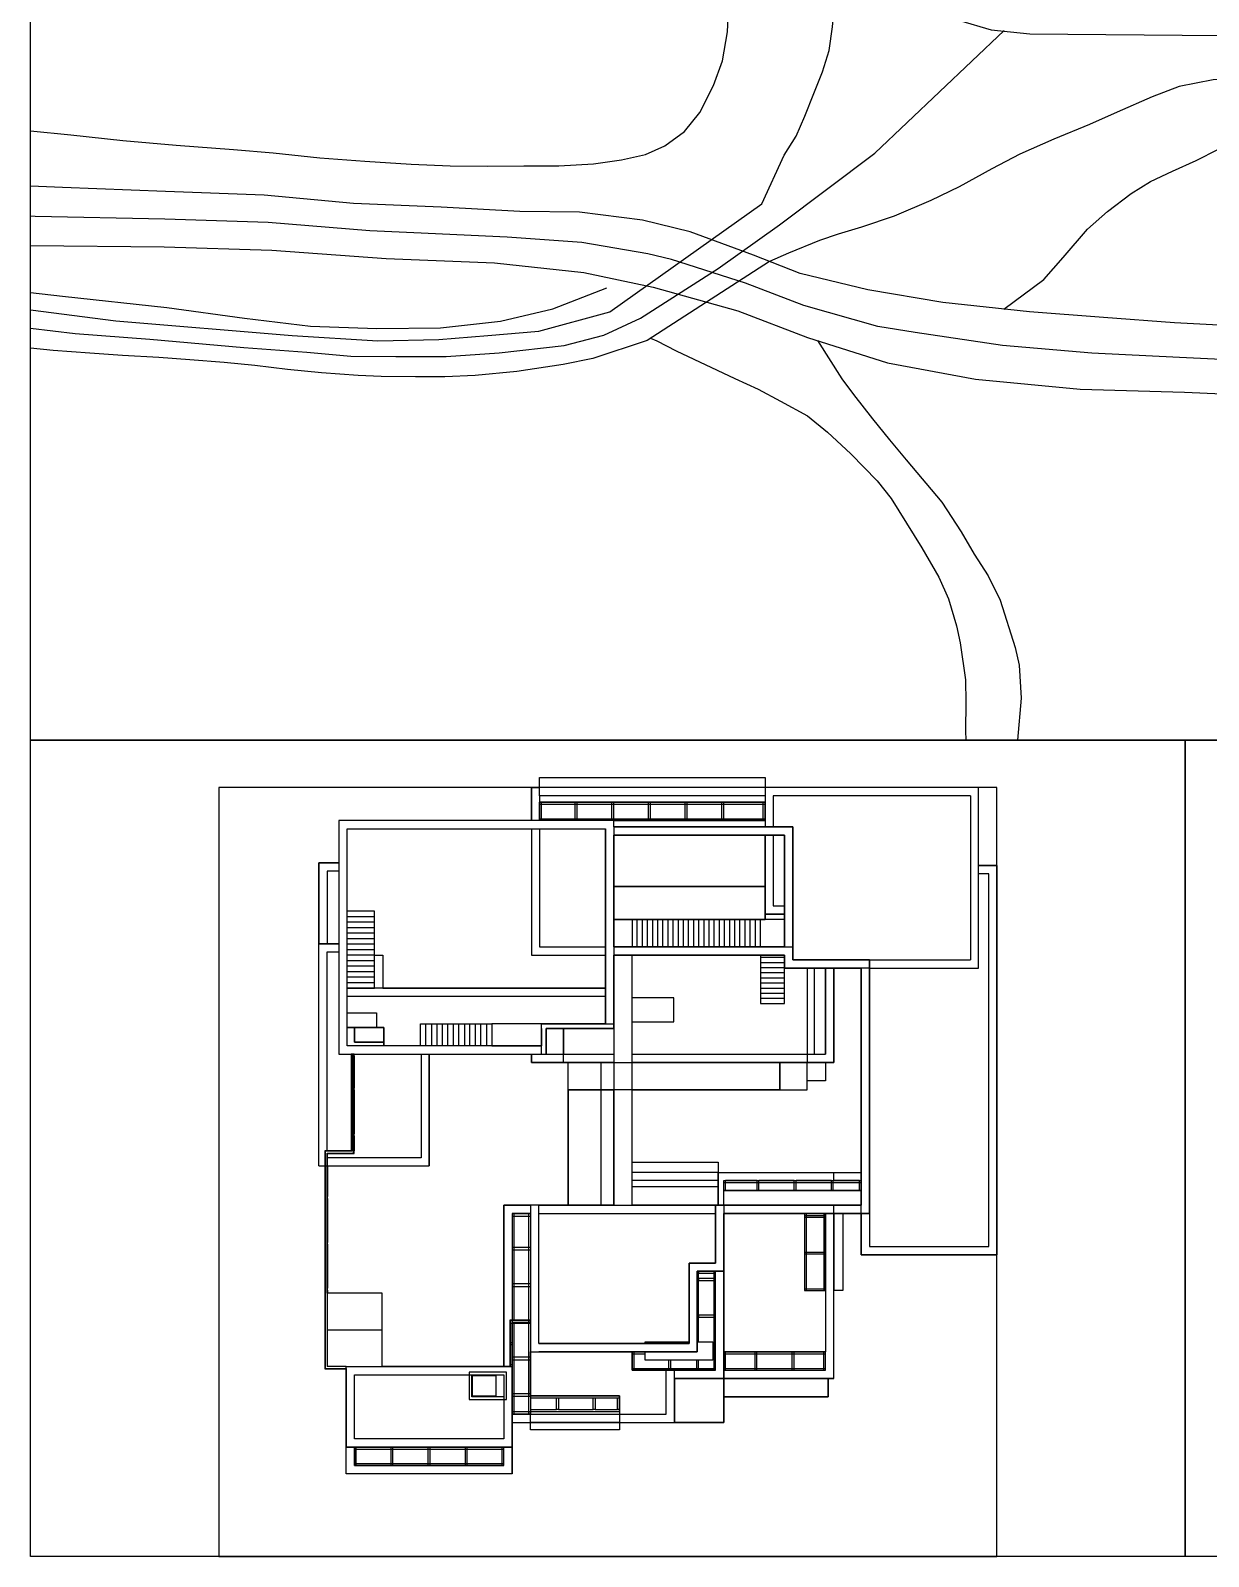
# Model space of a CAD drawing. Header units: millimetres. Extents: x 0 to 336000, y 0 to 193050.
# Drawn here: x 126000 to 190266, y 0 to 83286 of the extents above; entities that cross this region are included whole.
import ezdxf

# ---------------------------------------------------------------- set-up
doc = ezdxf.new("R2010")
doc.units = ezdxf.units.MM
doc.header["$LTSCALE"] = 20
for name, color, linetype in [('단면', 2, 'Continuous'), ('스케치업 베이스', 7, 'Continuous'), ('입면', 7, 'Continuous')]:
    doc.layers.add(name, color=color, linetype=linetype)

msp = doc.modelspace()

# ---------------------------------------------------------------- linework, layer by layer
for points in [[(126000, 44550), (126000, 193050), (336000, 193050), (336000, 44550), (126000, 44550)], [(126000, 0), (126000, 44550), (189000, 44550), (189000, 0), (126000, 0)], [(189000, 0), (189000, 44550), (252000, 44550), (252000, 0), (189000, 0)]]:
    msp.add_lwpolyline(points, close=True)
at = {"extrusion": (0.000761888, -0.001614, 0.999998), "elevation": -144517}
for points in [[(126110, 77573), (128306, 77351), (131152, 77049), (134049, 76789), (137185, 76565), (139349, 76382), (141889, 76112), (144343, 75919), (146882, 75766), (148996, 75671), (151040, 75647), (153017, 75661), (154925, 75675), (156833, 75783), (158349, 75990), (159655, 76277), (160711, 76754), (161788, 77539), (162632, 78575), (163379, 80054), (163871, 81407), (164142, 82981), (164235, 84991), (164270, 87258), (164230, 90018), (164084, 92267), (163908, 94465), (163741, 96424), (163498, 98792), (163228, 101074), (162973, 103272), (162930, 105044), (162917, 106680), (162854, 108878), (162618, 110717), (162312, 112216), (161761, 114038), (161108, 115655), (160269, 117408), (159065, 119723), (158292, 121050), (157415, 122491), (156429, 123965), (155132, 125519), (153969, 126777), (152444, 128264), (151351, 129150), (150168, 129900), (148849, 130601), (148030, 130989), (146609, 131410), (145188, 131737), (142972, 132063), (139120, 132493), (132729, 133079), (126110, 133989)], [(126110, 67802), (130767, 67207), (140390, 66415), (145060, 66115), (148388, 66191), (151063, 66410), (153839, 66647), (157709, 67699), (166010, 73586), (167236, 76247), (167873, 77282), (168361, 78374), (168837, 79613), (169315, 80796), (169690, 81967), (169861, 83245), (169989, 84722), (170026, 86142), (169972, 87653), (169816, 88925), (169533, 89958), (169101, 91115), (168570, 92352), (168051, 93544), (167616, 94827), (167377, 96581), (167217, 98143), (167129, 99500), (167055, 101306), (166955, 102754), (166784, 104781), (166619, 106292), (166409, 107643), (166118, 108858), (165772, 110198), (165375, 111401), (165013, 112769), (164542, 114176), (164035, 115641), (163605, 116900), (163119, 118115), (162580, 119318), (162002, 120475), (161314, 121939), (160721, 122948), (159826, 124344), (159038, 125523), (158120, 126793), (156555, 128755), (155577, 130025), (154515, 131082), (153720, 131966), (153375, 132425), (153317, 132851), (153416, 133110), (153681, 133264), (154516, 133282), (156188, 132408), (157258, 131524), (158477, 130050), (159357, 128928), (160596, 127028), (161660, 125156), (162357, 123607), (163357, 121394), (164297, 119369), (165258, 117224), (166050, 115624), (166791, 113683), (167476, 111572), (168237, 109188), (168657, 107809), (169091, 105890), (169364, 104352), (169583, 103091), (170054, 101031), (170710, 98613), (171212, 96825), (171729, 95253), (172232, 93709), (173044, 91967), (173786, 90799), (174919, 89381), (175955, 88570), (177388, 87921), (180428, 87099), (181860, 86740), (183957, 86250), (185594, 85929), (187248, 85588), (188782, 85250), (190492, 84985), (192333, 84928), (194309, 84999), (196166, 85088), (198092, 85158), (200307, 85142), (202317, 85146), (204839, 85101), (206850, 85035), (209321, 84848), (211435, 84626), (213650, 84430), (215968, 84149), (218951, 83809), (221099, 83440), (224167, 83067), (226826, 82782), (229450, 82519), (232416, 82201), (234785, 81938), (237478, 81651), (240307, 81315), (242984, 80926), (245455, 80585), (248779, 80165), (251790, 79884), (254869, 79672), (255118, 79646)], [(153416, 133110), (155440, 131634), (156320, 130856), (157333, 129712), (158757, 127806), (160475, 125144), (161855, 122709), (163853, 118491), (165015, 115887), (165646, 114024), (166688, 110724), (167434, 108127), (167863, 106196), (168177, 104049), (168856, 98882), (169236, 96504), (169633, 95184), (171285, 91001), (173111, 86943), (173940, 85678), (175040, 84663), (176802, 83606), (178529, 83081), (180624, 82874), (191016, 82789), (204017, 82636), (207789, 82431), (212217, 81939), (218449, 80914), (223738, 79685), (230471, 78619), (237359, 77799), (244247, 77102), (255121, 76487)], [(126110, 66800), (128542, 66520), (132620, 66201), (137753, 65751), (141187, 65496), (143588, 65283), (146043, 65269), (148782, 65255), (151677, 65468), (155218, 65853), (157389, 66434), (159380, 67357), (163626, 70055), (166967, 72444), (172177, 76355), (179230, 83047)], [(255125, 72348), (253140, 72493), (251061, 72539), (248062, 72722), (245812, 72812), (243427, 72941), (241279, 73086), (238740, 73346), (236302, 73612), (233950, 73884), (231377, 74166), (226673, 74681), (224542, 74904), (222752, 75164), (221014, 75522), (219223, 75905), (217484, 76426), (214431, 77665), (213101, 78214), (211191, 78797), (209333, 79304), (207696, 79616), (205804, 79818), (204134, 79935), (199806, 80102), (197931, 80229), (196073, 80365), (194182, 80471), (190638, 80365), (188781, 80001), (187300, 79442), (185394, 78602), (183890, 77926), (181932, 77128), (180088, 76299), (178557, 75499), (176770, 74526), (175238, 73778), (173229, 72926), (171447, 72316), (170165, 71931), (169154, 71590), (167463, 70904), (166419, 70450), (159760, 66140), (156797, 65156), (155162, 64833), (152641, 64435), (150370, 64224), (148717, 64154), (147115, 64152), (145241, 64174), (143980, 64224), (141986, 64368), (140128, 64560), (138355, 64775), (136668, 64941), (134793, 65070), (133106, 65200), (131129, 65319), (129340, 65443), (127346, 65595), (126110, 65708)], [(246949, 44317), (243843, 47901), (238753, 53590), (235201, 57240), (231704, 59937), (230492, 60826), (227643, 62356), (224693, 63511), (221499, 64410), (218351, 64877), (215378, 65019), (212532, 65142), (208735, 65104), (205041, 64875), (198266, 64723), (194162, 64947), (188791, 65210), (184011, 65436), (179136, 65864), (174375, 66563), (172329, 66906), (168303, 68049), (165122, 69271), (161089, 70551), (159782, 70872), (156180, 71487), (152121, 71778), (147017, 72010), (144623, 72111), (139069, 72569), (133429, 72754), (126368, 72910), (126110, 72920)], [(159940, 66257), (160279, 66111), (161337, 65562), (164543, 64054), (165806, 63482), (167033, 62822), (168500, 62022), (169593, 61123), (170868, 59945), (172299, 58471), (173067, 57507), (174746, 54819), (175666, 53208), (176189, 52039), (176622, 50564), (176824, 49633), (177119, 47617), (177131, 46373), (177126, 44822), (177130, 44317)]]:
    msp.add_lwpolyline(points, dxfattribs=at)
at = {"extrusion": (0.000761888, -0.001614, 0.999998), "elevation": -144517, "flags": 128}
for points in [[(179218, 67850), (181389, 69463), (182456, 70660), (183784, 72208), (184872, 73182), (186165, 74161), (187209, 74803), (188423, 75367), (189705, 75955), (190919, 76570), (192537, 77201), (194036, 77337), (196302, 77285), (198398, 77202), (202830, 76405), (204825, 75768), (206872, 75023), (207912, 74565), (209521, 73841), (210659, 73291), (211876, 72677), (212899, 72162), (215003, 71019), (216367, 70674), (217594, 70611), (219179, 70701), (220763, 70887), (222262, 71086), (224187, 71190), (225687, 71095), (227733, 70765), (229454, 70417), (231671, 69897), (233870, 69576), (236034, 69276), (237909, 69024), (241914, 68883), (244231, 68907), (245373, 68937), (247656, 69046), (249564, 69069), (251422, 69063), (253347, 69012), (254915, 68956), (255128, 68948)], [(250095, 44317), (244950, 50590), (239882, 55865), (236060, 59265), (233272, 61552), (230849, 63329), (228370, 64606), (225238, 65813), (222220, 66521), (219004, 66852), (215733, 66947), (212734, 66920), (208815, 66844), (204550, 66721), (200818, 66644), (197024, 66632), (193036, 66854), (188520, 67103), (184646, 67396), (180612, 67699), (175885, 68213), (171794, 68899), (168100, 69794), (165548, 70797), (162103, 72056), (159489, 72697), (156063, 73132), (152814, 73174), (148519, 73407), (143731, 73609), (138862, 74069), (133466, 74271), (127853, 74485), (126110, 74550)], [(126110, 71322), (133393, 71238), (139277, 71069), (145515, 70613), (151428, 70382), (156297, 69842), (160076, 69046), (164697, 67745), (168506, 66303), (172865, 64912), (177661, 64030), (183376, 63476), (189062, 63317), (195287, 63041), (195861, 62951), (197279, 61210), (198689, 58381), (199316, 55383), (199485, 52209), (199269, 49516), (198978, 48106), (197851, 44634), (197666, 44317)], [(126110, 68757), (127849, 68549), (133553, 67927), (137792, 67345), (141377, 66912), (144995, 66785), (148477, 66824), (151747, 67198), (154614, 67854), (157545, 69003)], [(169050, 66129), (170366, 64042), (171007, 63192), (172038, 61854), (172976, 60708), (173879, 59621), (175822, 57318), (176890, 55697), (177589, 54471), (178349, 53292), (179016, 51965), (179825, 49376), (180045, 48422), (180159, 46605), (179965, 44317)]]:
    msp.add_lwpolyline(points, dxfattribs=at)
at = {"layer": '단면'}
for points in [[(143275, 40166), (142825, 40166), (142825, 27866)], [(157825, 39816), (157825, 40166), (143275, 40166)], [(143275, 27866), (143275, 39716)], [(143275, 39716), (157375, 39716)], [(157375, 29066), (157375, 39716)], [(157825, 39816), (167137, 39816)], [(157825, 39366), (157825, 33266)], [(167137, 39366), (157825, 39366)], [(167137, 39816), (167137, 39816), (167587, 39816), (167587, 33266)], [(167137, 33266), (167137, 39366)], [(157825, 33266), (167137, 33266)], [(167137, 32816), (157825, 32816)], [(157825, 32816), (157825, 29066)], [(167137, 32566), (167137, 32816)], [(171325, 32116), (167137, 32116), (167137, 32566)], [(167587, 33266), (167587, 32566)], [(167587, 32566), (171775, 32566), (171775, 32116)], [(171775, 32116), (171775, 18716), (171325, 18716)], [(171325, 19166), (171325, 32116)], [(153875, 28816), (153875, 29066), (157375, 29066)], [(153875, 27416), (154125, 27416), (154125, 28816)], [(153875, 28816), (153875, 27866)], [(157825, 29066), (157825, 29066), (157825, 28816), (154125, 28816)], [(142825, 27866), (142825, 27416), (153875, 27416)], [(153875, 27866), (143275, 27866)], [(153725, 11616), (153725, 19166), (153275, 19166), (153275, 11166), (153725, 11166)], [(163375, 18716), (163375, 19166), (171325, 19166)], [(163375, 16016), (163375, 18716)], [(163825, 18716), (163825, 15566), (163375, 15566)], [(171325, 18716), (163825, 18716)], [(161925, 15566), (161925, 16016), (163375, 16016)], [(162375, 15566), (162375, 11166), (161925, 11166)], [(161925, 11616), (161925, 15566)], [(163375, 15566), (162375, 15566)], [(153725, 11616), (161925, 11616)], [(161925, 11166), (161925, 11166), (153725, 11166)], [(151825, 8566), (151825, 6416), (143675, 6416), (143675, 9916), (149925, 9916)], [(149925, 9916), (149925, 9916), (149925, 8566), (150075, 8566)], [(150075, 8716), (150075, 9916)], [(150075, 9916), (151825, 9916), (151825, 8716)], [(151825, 8716), (150075, 8716)], [(150075, 8566), (150075, 8566), (151825, 8566)]]:
    msp.add_lwpolyline(points, dxfattribs=at)
msp.add_lwpolyline([(143225, 10366), (152275, 10366), (152275, 5966), (143225, 5966)], close=True, dxfattribs=at)
at = {"layer": '스케치업 베이스'}
for p, q in [((153775, 42516), (166075, 42516)), ((153775, 41966), (153775, 42516)), ((166075, 42516), (166075, 41966)), ((136275, 41966), (136275, 0)), ((153325, 41966), (136275, 41966)), ((153325, 41966), (153325, 40166)), ((153775, 41966), (153325, 41966)), ((166075, 41966), (153775, 41966)), ((153775, 41516), (153775, 41966)), ((166075, 41966), (166075, 41516)), ((177725, 41966), (166075, 41966)), ((177725, 37716), (177725, 41966)), ((178725, 41966), (177725, 41966)), ((178725, 37716), (178725, 41966)), ((166075, 41516), (153775, 41516)), ((153775, 41516), (153775, 41166)), ((153775, 41066), (153775, 41166)), ((153775, 41166), (153875, 41166)), ((153775, 41066), (153875, 41066)), ((153775, 40266), (153775, 41066)), ((153875, 41166), (155721, 41166)), ((153875, 41066), (153875, 41166)), ((153875, 41066), (155721, 41066)), ((153875, 40266), (153875, 41066)), ((155721, 41166), (155821, 41166)), ((155721, 41066), (155721, 41166)), ((155721, 40266), (155721, 41066)), ((155721, 41066), (155821, 41066)), ((155821, 41066), (155821, 41166)), ((155821, 41166), (157721, 41166)), ((155821, 40266), (155821, 41066)), ((155821, 41066), (157721, 41066)), ((157721, 41166), (157821, 41166)), ((157721, 41066), (157721, 41166)), ((157721, 40266), (157721, 41066)), ((157721, 41066), (157821, 41066)), ((157821, 41066), (157821, 41166)), ((157821, 41166), (159721, 41166)), ((157821, 40266), (157821, 41066)), ((157821, 41066), (159721, 41066)), ((159721, 41166), (159821, 41166)), ((159721, 41066), (159721, 41166)), ((159721, 40266), (159721, 41066)), ((159721, 41066), (159821, 41066)), ((159821, 41066), (159821, 41166)), ((159821, 41166), (161721, 41166)), ((159821, 40266), (159821, 41066)), ((159821, 41066), (161721, 41066)), ((161721, 41166), (161821, 41166)), ((161721, 41066), (161721, 41166)), ((161721, 40266), (161721, 41066)), ((161721, 41066), (161821, 41066)), ((161821, 41066), (161821, 41166)), ((161821, 41166), (163721, 41166)), ((161821, 40266), (161821, 41066)), ((161821, 41066), (163721, 41066)), ((163721, 41166), (163821, 41166)), ((163721, 41066), (163721, 41166)), ((163721, 40266), (163721, 41066)), ((163721, 41066), (163821, 41066)), ((163821, 41066), (163821, 41166)), ((163821, 41166), (165975, 41166)), ((163821, 40266), (163821, 41066)), ((163821, 41066), (165975, 41066)), ((165975, 41166), (166075, 41166)), ((165975, 41066), (165975, 41166)), ((165975, 40266), (165975, 41066)), ((165975, 41066), (166075, 41066)), ((166075, 41516), (166075, 41166)), ((166075, 41066), (166075, 41166)), ((166075, 40266), (166075, 41066)), ((166525, 41516), (166525, 39816)), ((177275, 41516), (166525, 41516)), ((177275, 41516), (177275, 32566)), ((153325, 40166), (142825, 40166)), ((142825, 40166), (142825, 37862)), ((153775, 40166), (153325, 40166)), ((153775, 40166), (153775, 40266)), ((153775, 40266), (153875, 40266)), ((153875, 40166), (153775, 40166)), ((153875, 40166), (153875, 40266)), ((153875, 40266), (155721, 40266)), ((155721, 40166), (153875, 40166)), ((155721, 40166), (155721, 40266)), ((155721, 40266), (155821, 40266)), ((155821, 40166), (155721, 40166)), ((155821, 40166), (155821, 40266)), ((155821, 40266), (157721, 40266)), ((157721, 40166), (155821, 40166)), ((157721, 40166), (157721, 40266)), ((157721, 40266), (157821, 40266)), ((157821, 40166), (157721, 40166)), ((157821, 40166), (157821, 40266)), ((157821, 40266), (159721, 40266)), ((157825, 40166), (157821, 40166)), ((157825, 39816), (157825, 40166)), ((157825, 40166), (159721, 40166)), ((159721, 40166), (159721, 40266)), ((159721, 40266), (159821, 40266)), ((159721, 40166), (159821, 40166)), ((159821, 40166), (159821, 40266)), ((159821, 40266), (161721, 40266)), ((159821, 40166), (161721, 40166)), ((161721, 40166), (161721, 40266)), ((161721, 40266), (161821, 40266)), ((161721, 40166), (161821, 40166)), ((161821, 40166), (161821, 40266)), ((161821, 40266), (163721, 40266)), ((161821, 40166), (163721, 40166)), ((163721, 40166), (163721, 40266)), ((163721, 40266), (163821, 40266)), ((163721, 40166), (163821, 40166)), ((163821, 40166), (163821, 40266)), ((163821, 40266), (165975, 40266)), ((163821, 40166), (165975, 40166)), ((165975, 40166), (165975, 40266)), ((165975, 40266), (166075, 40266)), ((165975, 40166), (166075, 40166)), ((166075, 40166), (166075, 40266)), ((166075, 40166), (166075, 39816)), ((143275, 39716), (153325, 39716)), ((143275, 35216), (143275, 39716)), ((153325, 39716), (153325, 32816)), ((153325, 39716), (153775, 39716)), ((153775, 39716), (153775, 33266)), ((153775, 39716), (157375, 39716)), ((157375, 39716), (157375, 38566)), ((166075, 39816), (157825, 39816)), ((157825, 39816), (157825, 39366)), ((157825, 39366), (166075, 39366)), ((157825, 38566), (157825, 39366)), ((166525, 39816), (166075, 39816)), ((166075, 36566), (166075, 39366)), ((166075, 39366), (166525, 39366)), ((167587, 39816), (166525, 39816)), ((166525, 39366), (166525, 35516)), ((166525, 39366), (167137, 39366)), ((167137, 39366), (167137, 35516)), ((167587, 33266), (167587, 39816)), ((157375, 38566), (157375, 36566)), ((157825, 36566), (157825, 38566)), ((141725, 37862), (141725, 33445)), ((142825, 37862), (141725, 37862)), ((142825, 37862), (142825, 37412)), ((177725, 37716), (178725, 37716)), ((177725, 37266), (177725, 37716)), ((178725, 37716), (178725, 16466)), ((142825, 37412), (142175, 37412)), ((142175, 37412), (142175, 33445)), ((142825, 37412), (142825, 33445)), ((178275, 37266), (177725, 37266)), ((177725, 32116), (177725, 37266)), ((178275, 16916), (178275, 37266)), ((157375, 36566), (157375, 33266)), ((166075, 36566), (157825, 36566)), ((157825, 34766), (157825, 36566)), ((166075, 35066), (166075, 36566)), ((144775, 35216), (143275, 35216)), ((143275, 34916), (143275, 35216)), ((144775, 34916), (144775, 35216)), ((166075, 34766), (166075, 35066)), ((167137, 35066), (166075, 35066)), ((166525, 35516), (167137, 35516)), ((167137, 35516), (167137, 35066)), ((167137, 35066), (167137, 34766)), ((144775, 34916), (143275, 34916)), ((143275, 34616), (143275, 34916)), ((144775, 34616), (143275, 34616)), ((143275, 34316), (143275, 34616)), ((144775, 34316), (143275, 34316)), ((143275, 34016), (143275, 34316)), ((144775, 34616), (144775, 34916)), ((144775, 34316), (144775, 34616)), ((144775, 34016), (144775, 34316)), ((157825, 33266), (157825, 34766)), ((157825, 34766), (158825, 34766)), ((158825, 34766), (158825, 33266)), ((158825, 34766), (159105, 34766)), ((159105, 33266), (159105, 34766)), ((159105, 34766), (159385, 34766)), ((159385, 33266), (159385, 34766)), ((159385, 34766), (159665, 34766)), ((159665, 33266), (159665, 34766)), ((159665, 34766), (159945, 34766)), ((159945, 33266), (159945, 34766)), ((159945, 34766), (160225, 34766)), ((160225, 33266), (160225, 34766)), ((160225, 34766), (160505, 34766)), ((160505, 33266), (160505, 34766)), ((160505, 34766), (160785, 34766)), ((160785, 33266), (160785, 34766)), ((160785, 34766), (161065, 34766)), ((161065, 33266), (161065, 34766)), ((161065, 34766), (161345, 34766)), ((161345, 33266), (161345, 34766)), ((161345, 34766), (161625, 34766)), ((161625, 33266), (161625, 34766)), ((161625, 34766), (161905, 34766)), ((161905, 33266), (161905, 34766)), ((161905, 34766), (162185, 34766)), ((162185, 33266), (162185, 34766)), ((162185, 34766), (162465, 34766)), ((162465, 33266), (162465, 34766)), ((162465, 34766), (162745, 34766)), ((162745, 33266), (162745, 34766)), ((162745, 34766), (163025, 34766)), ((163025, 33266), (163025, 34766)), ((163025, 34766), (163305, 34766)), ((163305, 33266), (163305, 34766)), ((163305, 34766), (163585, 34766)), ((163585, 33266), (163585, 34766)), ((163585, 34766), (163865, 34766)), ((163865, 33266), (163865, 34766)), ((163865, 34766), (164145, 34766)), ((164145, 33266), (164145, 34766)), ((164145, 34766), (164425, 34766)), ((164425, 33266), (164425, 34766)), ((164425, 34766), (164705, 34766)), ((164705, 33266), (164705, 34766)), ((164705, 34766), (164985, 34766)), ((164985, 33266), (164985, 34766)), ((164985, 34766), (165265, 34766)), ((165265, 33266), (165265, 34766)), ((165265, 34766), (165545, 34766)), ((165545, 33266), (165545, 34766)), ((165545, 34766), (165825, 34766)), ((165825, 33266), (165825, 34766)), ((165825, 34766), (166075, 34766)), ((167137, 34766), (166075, 34766)), ((167137, 34766), (167137, 33266)), ((142175, 33445), (141725, 33445)), ((141725, 21313), (141725, 33445)), ((142825, 33445), (142175, 33445)), ((142825, 33445), (142825, 32995)), ((144775, 34016), (143275, 34016)), ((143275, 33716), (143275, 34016)), ((144775, 33716), (143275, 33716)), ((143275, 33416), (143275, 33716)), ((144775, 33416), (143275, 33416)), ((143275, 33116), (143275, 33416)), ((144775, 33716), (144775, 34016)), ((144775, 33416), (144775, 33716)), ((144775, 33116), (144775, 33416)), ((142175, 22141), (142175, 32995)), ((142175, 32995), (142825, 32995)), ((142825, 32995), (142825, 27416)), ((144775, 33116), (143275, 33116)), ((143275, 32816), (143275, 33116)), ((144775, 32816), (143275, 32816)), ((143275, 32516), (143275, 32816)), ((144775, 32516), (143275, 32516)), ((143275, 32216), (143275, 32516)), ((144775, 32816), (144775, 33116)), ((144775, 32816), (145225, 32816)), ((144775, 32516), (144775, 32816)), ((144775, 32216), (144775, 32516)), ((145225, 32816), (145225, 31016)), ((153325, 32816), (157375, 32816)), ((153775, 33266), (157375, 33266)), ((157375, 33266), (157375, 32816)), ((157375, 32816), (157375, 31016)), ((158825, 33266), (157825, 33266)), ((157825, 33266), (157825, 32816)), ((157825, 32816), (158825, 32816)), ((157825, 29066), (157825, 32816)), ((159105, 33266), (158825, 33266)), ((158825, 32816), (165825, 32816)), ((158825, 30498), (158825, 32816)), ((159385, 33266), (159105, 33266)), ((159665, 33266), (159385, 33266)), ((159945, 33266), (159665, 33266)), ((160225, 33266), (159945, 33266)), ((160505, 33266), (160225, 33266)), ((160785, 33266), (160505, 33266)), ((161065, 33266), (160785, 33266)), ((161345, 33266), (161065, 33266)), ((161625, 33266), (161345, 33266)), ((161905, 33266), (161625, 33266)), ((162185, 33266), (161905, 33266)), ((162465, 33266), (162185, 33266)), ((162745, 33266), (162465, 33266)), ((163025, 33266), (162745, 33266)), ((163305, 33266), (163025, 33266)), ((163585, 33266), (163305, 33266)), ((163865, 33266), (163585, 33266)), ((164145, 33266), (163865, 33266)), ((164425, 33266), (164145, 33266)), ((164705, 33266), (164425, 33266)), ((164985, 33266), (164705, 33266)), ((165265, 33266), (164985, 33266)), ((165545, 33266), (165265, 33266)), ((165825, 33266), (165545, 33266)), ((167137, 33266), (165825, 33266)), ((165825, 32816), (165825, 32706)), ((165825, 32816), (167137, 32816)), ((165825, 32706), (165825, 32426)), ((165825, 32706), (167137, 32706)), ((167137, 33266), (167587, 33266)), ((167137, 32816), (167137, 32706)), ((167137, 32706), (167137, 32426)), ((167587, 32566), (167587, 33266)), ((171775, 32566), (167587, 32566)), ((171775, 32566), (177275, 32566)), ((171775, 32116), (171775, 32566)), ((144775, 32216), (143275, 32216)), ((143275, 31916), (143275, 32216)), ((144775, 31916), (143275, 31916)), ((143275, 31616), (143275, 31916)), ((144775, 31916), (144775, 32216)), ((144775, 31616), (144775, 31916)), ((165825, 32426), (167137, 32426)), ((165825, 32426), (165825, 32146)), ((165825, 32146), (165825, 31866)), ((165825, 32146), (167137, 32146)), ((165825, 31866), (167137, 31866)), ((165825, 31866), (165825, 31586)), ((167137, 32426), (167137, 32146)), ((167137, 32146), (167137, 32116)), ((167137, 31866), (167137, 32116)), ((167137, 32116), (168375, 32116)), ((167137, 31586), (167137, 31866)), ((168375, 32116), (168375, 27416)), ((168375, 32116), (168775, 32116)), ((168775, 27416), (168775, 32116)), ((168775, 32116), (169375, 32116)), ((169375, 32116), (169375, 27416)), ((169375, 32116), (169825, 32116)), ((169825, 26966), (169825, 32116)), ((169825, 32116), (171325, 32116)), ((171775, 32116), (171325, 32116)), ((171325, 32116), (171325, 20966)), ((171775, 32116), (177725, 32116)), ((171775, 18716), (171775, 32116)), ((144775, 31616), (143275, 31616)), ((143275, 31316), (143275, 31616)), ((144775, 31316), (143275, 31316)), ((143275, 31016), (143275, 31316)), ((144775, 31016), (143275, 31016)), ((143275, 30566), (143275, 31016)), ((144775, 31316), (144775, 31616)), ((144775, 31016), (144775, 31316)), ((145225, 31016), (144775, 31016)), ((157375, 31016), (145225, 31016)), ((157375, 31016), (157375, 30566)), ((165825, 31586), (167137, 31586)), ((165825, 31586), (165825, 31306)), ((165825, 31306), (165825, 31026)), ((165825, 31306), (167137, 31306)), ((165825, 31026), (165825, 30746)), ((165825, 31026), (167137, 31026)), ((167137, 31306), (167137, 31586)), ((167137, 31026), (167137, 31306)), ((167137, 30746), (167137, 31026)), ((157375, 30566), (143275, 30566)), ((143275, 29666), (143275, 30566)), ((157375, 30566), (157375, 29066)), ((161105, 30498), (158825, 30498)), ((158825, 29186), (158825, 30498)), ((161105, 29186), (161105, 30498)), ((165825, 30746), (165825, 30466)), ((165825, 30746), (167137, 30746)), ((165825, 30466), (165825, 30186)), ((165825, 30466), (167137, 30466)), ((165825, 30186), (167137, 30186)), ((167137, 30466), (167137, 30746)), ((167137, 30186), (167137, 30466)), ((143275, 29666), (144875, 29666)), ((143275, 28866), (143275, 29666)), ((144875, 29666), (144875, 28866)), ((158825, 29186), (161105, 29186)), ((158825, 27416), (158825, 29186)), ((143675, 28866), (143275, 28866)), ((143275, 27866), (143275, 28866)), ((143675, 28866), (143675, 28066)), ((144875, 28866), (143675, 28866)), ((145275, 28866), (144875, 28866)), ((145275, 28066), (145275, 28866)), ((147275, 27866), (147275, 29066)), ((147275, 29066), (147575, 29066)), ((147575, 29066), (147875, 29066)), ((147575, 27866), (147575, 29066)), ((147875, 29066), (148175, 29066)), ((147875, 29066), (147875, 27866)), ((148175, 29066), (148475, 29066)), ((148175, 29066), (148175, 27866)), ((148475, 29066), (148775, 29066)), ((148475, 27866), (148475, 29066)), ((148775, 29066), (149075, 29066)), ((148775, 27866), (148775, 29066)), ((149075, 29066), (149375, 29066)), ((149075, 27866), (149075, 29066)), ((149375, 29066), (149675, 29066)), ((149375, 27866), (149375, 29066)), ((149675, 29066), (149975, 29066)), ((149675, 29066), (149675, 27866)), ((149975, 29066), (150275, 29066)), ((149975, 27866), (149975, 29066)), ((150275, 29066), (150575, 29066)), ((150275, 27866), (150275, 29066)), ((150575, 29066), (150875, 29066)), ((150575, 27866), (150575, 29066)), ((150875, 29066), (151175, 29066)), ((150875, 29066), (150875, 27866)), ((153875, 29066), (151175, 29066)), ((151175, 29066), (151175, 27866)), ((153875, 27866), (153875, 29066)), ((157375, 29066), (153875, 29066)), ((154125, 27416), (154125, 28816)), ((154125, 28816), (155075, 28816)), ((155075, 28816), (155075, 27416)), ((155075, 28816), (157825, 28816)), ((157375, 29066), (157825, 29066)), ((157825, 28816), (157825, 29066)), ((157825, 28816), (157825, 27416)), ((145275, 27866), (143275, 27866)), ((143675, 28066), (145275, 28066)), ((145275, 27866), (145275, 28066)), ((147275, 27866), (145275, 27866)), ((147575, 27866), (147275, 27866)), ((147875, 27866), (147575, 27866)), ((148175, 27866), (147875, 27866)), ((148475, 27866), (148175, 27866)), ((148775, 27866), (148475, 27866)), ((149075, 27866), (148775, 27866)), ((149375, 27866), (149075, 27866)), ((149675, 27866), (149375, 27866)), ((149975, 27866), (149675, 27866)), ((150275, 27866), (149975, 27866)), ((150575, 27866), (150275, 27866)), ((150875, 27866), (150575, 27866)), ((151175, 27866), (150875, 27866)), ((151175, 27866), (153875, 27866)), ((153875, 27416), (153875, 27866)), ((142825, 27416), (143500, 27416)), ((143500, 27416), (143500, 27316)), ((143525, 27416), (143500, 27416)), ((143500, 27316), (143525, 27316)), ((143500, 27316), (143500, 25566)), ((143625, 27416), (143525, 27416)), ((143525, 27416), (143525, 27316)), ((143525, 27316), (143625, 27316)), ((143525, 27316), (143525, 25566)), ((143650, 27416), (143625, 27416)), ((143625, 27316), (143625, 27416)), ((143625, 27316), (143650, 27316)), ((143625, 25566), (143625, 27316)), ((143650, 27316), (143650, 27416)), ((143650, 27416), (147308, 27416)), ((143650, 27316), (143650, 25566)), ((147308, 27416), (147308, 21763)), ((147308, 27416), (147758, 27416)), ((147758, 27416), (153325, 27416)), ((147758, 27416), (147758, 21313)), ((153325, 27416), (153325, 26966)), ((153325, 27416), (153775, 27416)), ((153325, 26966), (155075, 26966)), ((153775, 27416), (153875, 27416)), ((153875, 27416), (154125, 27416)), ((154125, 27416), (155075, 27416)), ((155075, 27416), (157825, 27416)), ((155075, 26966), (155075, 27416)), ((155075, 26966), (155325, 26966)), ((155325, 25466), (155325, 26966)), ((155325, 26966), (157125, 26966)), ((157125, 25466), (157125, 26966)), ((157125, 26966), (157825, 26966)), ((157825, 27416), (157825, 26966)), ((157825, 26966), (157825, 25466)), ((158825, 27416), (168375, 27416)), ((158825, 26966), (158825, 27416)), ((158825, 26966), (166875, 26966)), ((158825, 25466), (158825, 26966)), ((166875, 25466), (166875, 26966)), ((166875, 26966), (168375, 26966)), ((168375, 27416), (168375, 26966)), ((168375, 27416), (168775, 27416)), ((168375, 26966), (169375, 26966)), ((168375, 25966), (168375, 26966)), ((168775, 27416), (169375, 27416)), ((169375, 26966), (169375, 25966)), ((169375, 26966), (169825, 26966)), ((169375, 25966), (168375, 25966)), ((168375, 25466), (168375, 25966)), ((143500, 25566), (143500, 25466)), ((143525, 25566), (143500, 25566)), ((143500, 25466), (143525, 25466)), ((143500, 25466), (143500, 23066)), ((143525, 25566), (143525, 25466)), ((143525, 25466), (143525, 23066)), ((143650, 25566), (143625, 25566)), ((143625, 25466), (143625, 25566)), ((143625, 25466), (143650, 25466)), ((143625, 23066), (143625, 25466)), ((143650, 25466), (143650, 25566)), ((143650, 25466), (143650, 23066)), ((155325, 19166), (155325, 25466)), ((155325, 25466), (157125, 25466)), ((157125, 19166), (157125, 25466)), ((157125, 25466), (157825, 25466)), ((157825, 19166), (157825, 25466)), ((158825, 25466), (166875, 25466)), ((158825, 21516), (158825, 25466)), ((166875, 25466), (168375, 25466)), ((143500, 23066), (143500, 22966)), ((143525, 23066), (143500, 23066)), ((143500, 22966), (143525, 22966)), ((143500, 22966), (143500, 22141)), ((143525, 23066), (143525, 22966)), ((143525, 22966), (143525, 22141)), ((143650, 23066), (143625, 23066)), ((143625, 22966), (143625, 23066)), ((143625, 22966), (143650, 22966)), ((143625, 22141), (143625, 22966)), ((143650, 22966), (143650, 23066)), ((143650, 22966), (143650, 22141)), ((142050, 22141), (142050, 21991)), ((142175, 22141), (142050, 22141)), ((142050, 21991), (142075, 21991)), ((142050, 21991), (142050, 21313)), ((142200, 22116), (142075, 22116)), ((142075, 22116), (142075, 21991)), ((142075, 21991), (142075, 19641)), ((142200, 22141), (142175, 22141)), ((142175, 22016), (142200, 22016)), ((142175, 21991), (142175, 22016)), ((142175, 21991), (142200, 21991)), ((142175, 19641), (142175, 21991)), ((143500, 22141), (142200, 22141)), ((142200, 22116), (142200, 22141)), ((143500, 22116), (142200, 22116)), ((142200, 21991), (142200, 22016)), ((142200, 22016), (143500, 22016)), ((142200, 21991), (143500, 21991)), ((142200, 21763), (142200, 21991)), ((147308, 21763), (142200, 21763)), ((142200, 21313), (142200, 21763)), ((143500, 22141), (143500, 22116)), ((143525, 22141), (143500, 22141)), ((143525, 22116), (143500, 22116)), ((143500, 22016), (143500, 21991)), ((143500, 22016), (143625, 22016)), ((143500, 21991), (143650, 21991)), ((143525, 22141), (143525, 22116)), ((143650, 22141), (143625, 22141)), ((143625, 22016), (143625, 22141)), ((143650, 21991), (143650, 22141)), ((141725, 21313), (142050, 21313)), ((142050, 21313), (142050, 19641)), ((142200, 21313), (147758, 21313)), ((142200, 21313), (142200, 19641)), ((158825, 21516), (163525, 21516)), ((158825, 20966), (158825, 21516)), ((163525, 20966), (158825, 20966)), ((158825, 20516), (158825, 20966)), ((163525, 21516), (163525, 20966)), ((163525, 20966), (163525, 20516)), ((163525, 20966), (169825, 20966)), ((169825, 20516), (169825, 20966)), ((169825, 20966), (171325, 20966)), ((171325, 20966), (171325, 20516)), ((163525, 20516), (158825, 20516)), ((158825, 20166), (158825, 20516)), ((163525, 20166), (158825, 20166)), ((158825, 19166), (158825, 20166)), ((163525, 20516), (163525, 20166)), ((163525, 20166), (163525, 19166)), ((163825, 20416), (163825, 20516)), ((163825, 20516), (163925, 20516)), ((163825, 19966), (163825, 20416)), ((163825, 20416), (163925, 20416)), ((163925, 20416), (163925, 20516)), ((165642, 20516), (163925, 20516)), ((163925, 19966), (163925, 20416)), ((163925, 20416), (165642, 20416)), ((165642, 20516), (165742, 20516)), ((165642, 20416), (165642, 20516)), ((165642, 19966), (165642, 20416)), ((165642, 20416), (165742, 20416)), ((165742, 20416), (165742, 20516)), ((167667, 20516), (165742, 20516)), ((165742, 19966), (165742, 20416)), ((165742, 20416), (167667, 20416)), ((167667, 20516), (167767, 20516)), ((167667, 20416), (167667, 20516)), ((167667, 19966), (167667, 20416)), ((167667, 20416), (167767, 20416)), ((167767, 20416), (167767, 20516)), ((169692, 20516), (167767, 20516)), ((167767, 19966), (167767, 20416)), ((167767, 20416), (169692, 20416)), ((169692, 20516), (169792, 20516)), ((169692, 20416), (169692, 20516)), ((169692, 19966), (169692, 20416)), ((169692, 20416), (169792, 20416)), ((169792, 20416), (169792, 20516)), ((169825, 20516), (169792, 20516)), ((169792, 19966), (169792, 20416)), ((169792, 20416), (171225, 20416)), ((171225, 20516), (169825, 20516)), ((171225, 20516), (171325, 20516)), ((171225, 20416), (171225, 20516)), ((171225, 19966), (171225, 20416)), ((171225, 20416), (171325, 20416)), ((171325, 20516), (171325, 20416)), ((171325, 20416), (171325, 19966)), ((142050, 19641), (142050, 19541)), ((142075, 19641), (142050, 19641)), ((142050, 19541), (142075, 19541)), ((142050, 19541), (142050, 17141)), ((142075, 19641), (142075, 19541)), ((142075, 19541), (142075, 17141)), ((142200, 19641), (142175, 19641)), ((142175, 19541), (142175, 19641)), ((142175, 19541), (142200, 19541)), ((142175, 17141), (142175, 19541)), ((142200, 19541), (142200, 19641)), ((142200, 19541), (142200, 17141)), ((151825, 19166), (151825, 10366)), ((153275, 19166), (151825, 19166)), ((153725, 19166), (153275, 19166)), ((153275, 19166), (153275, 18716)), ((153725, 18716), (153725, 19166)), ((155325, 19166), (153725, 19166)), ((157125, 19166), (155325, 19166)), ((157825, 19166), (157125, 19166)), ((157825, 19166), (158825, 19166)), ((163375, 19166), (158825, 19166)), ((163525, 19166), (163375, 19166)), ((163375, 19166), (163375, 18716)), ((163825, 19166), (163525, 19166)), ((163825, 19966), (163925, 19966)), ((163825, 19166), (163825, 19966)), ((169825, 19166), (163825, 19166)), ((163825, 19166), (163825, 18716)), ((163925, 19966), (165642, 19966)), ((165642, 19966), (165742, 19966)), ((165742, 19966), (167667, 19966)), ((167667, 19966), (167767, 19966)), ((167767, 19966), (169692, 19966)), ((169692, 19966), (169792, 19966)), ((169792, 19966), (171225, 19966)), ((169825, 18716), (169825, 19166)), ((171325, 19166), (169825, 19166)), ((171225, 19966), (171325, 19966)), ((171325, 19966), (171325, 19166)), ((171325, 18716), (171325, 19166)), ((152275, 18716), (152375, 18716)), ((152275, 18716), (152275, 18566)), ((152275, 18566), (152375, 18566)), ((152275, 18566), (152275, 16891)), ((152375, 18716), (152375, 18566)), ((152375, 18716), (153175, 18716)), ((152375, 18566), (153175, 18566)), ((152375, 18566), (152375, 16891)), ((153175, 18716), (153275, 18716)), ((153175, 18716), (153175, 18566)), ((153175, 18566), (153275, 18566)), ((153175, 18566), (153175, 16891)), ((153275, 18716), (153275, 18566)), ((153275, 18566), (153275, 16891)), ((153725, 18716), (163375, 18716)), ((153725, 11616), (153725, 18716)), ((163375, 18716), (163375, 16016)), ((163825, 15566), (163825, 18716)), ((163825, 18716), (168225, 18716)), ((168225, 18716), (168325, 18716)), ((168225, 18716), (168225, 18616)), ((168225, 18616), (168325, 18616)), ((168225, 18616), (168225, 18516)), ((168225, 18516), (168325, 18516)), ((168225, 18516), (168225, 16616)), ((168325, 18716), (169275, 18716)), ((168325, 18716), (168325, 18616)), ((168325, 18616), (169275, 18616)), ((168325, 18616), (168325, 18516)), ((168325, 18516), (169275, 18516)), ((168325, 18516), (168325, 16616)), ((169275, 18716), (169375, 18716)), ((169275, 18716), (169275, 18616)), ((169275, 18616), (169375, 18616)), ((169275, 18616), (169275, 18516)), ((169275, 18516), (169375, 18516)), ((169275, 18516), (169275, 16616)), ((169375, 18716), (169825, 18716)), ((169375, 18716), (169375, 18616)), ((169375, 18616), (169375, 18516)), ((169375, 18516), (169375, 16616)), ((169825, 18716), (169825, 14516)), ((169825, 18716), (170325, 18716)), ((170325, 18716), (170325, 14516)), ((170325, 18716), (171325, 18716)), ((171325, 16466), (171325, 18716)), ((171325, 18716), (171775, 18716)), ((171775, 18716), (171775, 16916)), ((142050, 17141), (142050, 17041)), ((142075, 17141), (142050, 17141)), ((142050, 17041), (142075, 17041)), ((142050, 17041), (142050, 14641)), ((142075, 17141), (142075, 17041)), ((142075, 17041), (142075, 14641)), ((142200, 17141), (142175, 17141)), ((142175, 17041), (142175, 17141)), ((142175, 17041), (142200, 17041)), ((142175, 14641), (142175, 17041)), ((142200, 17041), (142200, 17141)), ((142200, 17041), (142200, 14641)), ((152275, 16891), (152375, 16891)), ((152275, 16891), (152275, 16741)), ((152275, 16741), (152375, 16741)), ((152275, 16741), (152275, 14891)), ((152375, 16891), (153175, 16891)), ((152375, 16891), (152375, 16741)), ((152375, 16741), (153175, 16741)), ((152375, 16741), (152375, 14891)), ((153175, 16891), (153275, 16891)), ((153175, 16891), (153175, 16741)), ((153175, 16741), (153275, 16741)), ((153175, 16741), (153175, 14891)), ((153275, 16891), (153275, 16741)), ((153275, 16741), (153275, 14891)), ((171775, 16916), (178275, 16916)), ((163375, 16016), (161925, 16016)), ((161925, 16016), (161925, 11716)), ((168225, 16616), (168325, 16616)), ((168225, 16616), (168225, 16516)), ((168225, 16516), (168325, 16516)), ((168225, 16516), (168225, 14616)), ((168325, 16616), (169275, 16616)), ((168325, 16616), (168325, 16516)), ((168325, 16516), (169275, 16516)), ((168325, 16516), (168325, 14616)), ((169275, 16616), (169375, 16616)), ((169275, 16616), (169275, 16516)), ((169275, 16516), (169375, 16516)), ((169275, 16516), (169275, 14616)), ((169375, 16616), (169375, 16516)), ((169375, 16516), (169375, 14616)), ((178725, 16466), (171325, 16466)), ((178725, 0), (178725, 16466)), ((162375, 15566), (162450, 15566)), ((162375, 11716), (162375, 15566)), ((162450, 15566), (162450, 15466)), ((162450, 15566), (163300, 15566)), ((162450, 15466), (163300, 15466)), ((162450, 15166), (162450, 15466)), ((163300, 15166), (162450, 15166)), ((162450, 15166), (162450, 15066)), ((162450, 15066), (163300, 15066)), ((162450, 13166), (162450, 15066)), ((163300, 15566), (163375, 15566)), ((163300, 15466), (163300, 15566)), ((163300, 15166), (163300, 15466)), ((163300, 15066), (163300, 15166)), ((163300, 13166), (163300, 15066)), ((163375, 15566), (163825, 15566)), ((163375, 11166), (163375, 15566)), ((163825, 15566), (163825, 11166)), ((142050, 14641), (142050, 14541)), ((142075, 14641), (142050, 14641)), ((142050, 14541), (142075, 14541)), ((142050, 14541), (142050, 12141)), ((142075, 14641), (142075, 14541)), ((142075, 14541), (142075, 12141)), ((142200, 14641), (142175, 14641)), ((142175, 14541), (142175, 14641)), ((142175, 14541), (142200, 14541)), ((142175, 14366), (142175, 14541)), ((142175, 14366), (142175, 12366)), ((142200, 14366), (142175, 14366)), ((142200, 14541), (142200, 14641)), ((142200, 14541), (142200, 14366)), ((145176, 14366), (142200, 14366)), ((145176, 12366), (145176, 14366)), ((152275, 14891), (152375, 14891)), ((152275, 14891), (152275, 14741)), ((152275, 14741), (152375, 14741)), ((152275, 14741), (152275, 12891)), ((152375, 14891), (153175, 14891)), ((152375, 14891), (152375, 14741)), ((152375, 14741), (153175, 14741)), ((152375, 14741), (152375, 12891)), ((153175, 14891), (153275, 14891)), ((153175, 14891), (153175, 14741)), ((153175, 14741), (153275, 14741)), ((153175, 14741), (153175, 12891)), ((153275, 14891), (153275, 14741)), ((153275, 14741), (153275, 12891)), ((168225, 14616), (168325, 14616)), ((168225, 14616), (168225, 14516)), ((168225, 14516), (168325, 14516)), ((168325, 14616), (168325, 14516)), ((168325, 14616), (169275, 14616)), ((168325, 14516), (169275, 14516)), ((169275, 14616), (169275, 14516)), ((169275, 14616), (169375, 14616)), ((169275, 14516), (169375, 14516)), ((169375, 14616), (169375, 14516)), ((169375, 14516), (169375, 11166)), ((169825, 9716), (169825, 14516)), ((170325, 14516), (169825, 14516)), ((152275, 12891), (152150, 12891)), ((152150, 12891), (152150, 12741)), ((152150, 12741), (152175, 12741)), ((152150, 12741), (152150, 11666)), ((152300, 12866), (152175, 12866)), ((152175, 12866), (152175, 12741)), ((152175, 12741), (152275, 12741)), ((152175, 12741), (152175, 11666)), ((152280, 12891), (152275, 12891)), ((152275, 12766), (152300, 12766)), ((152275, 12741), (152275, 12766)), ((152275, 12741), (152280, 12741)), ((152275, 11666), (152275, 12741)), ((152300, 12891), (152280, 12891)), ((152280, 12741), (152300, 12741)), ((152280, 10891), (152280, 12741)), ((152375, 12891), (152300, 12891)), ((152300, 12866), (152300, 12891)), ((152300, 12766), (152300, 12866)), ((153175, 12866), (152300, 12866)), ((152300, 12741), (152300, 12766)), ((152300, 12766), (153175, 12766)), ((152300, 12741), (152375, 12741)), ((153175, 12891), (152375, 12891)), ((152375, 12741), (153175, 12741)), ((152375, 12741), (152375, 10891)), ((153175, 12891), (153175, 12866)), ((153275, 12891), (153175, 12891)), ((153175, 12866), (153175, 12766)), ((153275, 12866), (153175, 12866)), ((153175, 12766), (153175, 12741)), ((153175, 12766), (153275, 12766)), ((153175, 12741), (153275, 12741)), ((153175, 12741), (153175, 10891)), ((153275, 12866), (153275, 12891)), ((153275, 12766), (153275, 12866)), ((153275, 12741), (153275, 12766)), ((153275, 12741), (153275, 11166)), ((163300, 13166), (162450, 13166)), ((162450, 13166), (162450, 13066)), ((162450, 13066), (163300, 13066)), ((162450, 11716), (162450, 13066)), ((163300, 13066), (163300, 13166)), ((163300, 11166), (163300, 13066)), ((142050, 12141), (142050, 12041)), ((142075, 12141), (142050, 12141)), ((142050, 12041), (142075, 12041)), ((142050, 12041), (142050, 10391)), ((142075, 12141), (142075, 12041)), ((142075, 12041), (142075, 10391)), ((142175, 12366), (145176, 12366)), ((142175, 12366), (142175, 10366)), ((145176, 10366), (145176, 12366)), ((152150, 11666), (152150, 11566)), ((152175, 11666), (152150, 11666)), ((152275, 11666), (152175, 11666)), ((152175, 11666), (152175, 11566)), ((152275, 11566), (152275, 11666)), ((159525, 11716), (161925, 11716)), ((159525, 11616), (159525, 11716)), ((161925, 11716), (161925, 11616)), ((162375, 11716), (162450, 11716)), ((162375, 11166), (162375, 11716)), ((162450, 11716), (163225, 11716)), ((163225, 11716), (163225, 11166)), ((152150, 11566), (152175, 11566)), ((152150, 11566), (152150, 10466)), ((152175, 11566), (152275, 11566)), ((152175, 11566), (152175, 10466)), ((152275, 10466), (152275, 11566)), ((152280, 10741), (152280, 10891)), ((152280, 10891), (152375, 10891)), ((152375, 10891), (153175, 10891)), ((152375, 10891), (152375, 10741)), ((153175, 10891), (153275, 10891)), ((153175, 10891), (153175, 10741)), ((153275, 11166), (153725, 11166)), ((153275, 11166), (153275, 10891)), ((153275, 10891), (153275, 10741)), ((158725, 11616), (153725, 11616)), ((153725, 11166), (158725, 11166)), ((159525, 11616), (158725, 11616)), ((158725, 11166), (158825, 11166)), ((158825, 11066), (158825, 11166)), ((158825, 11166), (158925, 11166)), ((158825, 11066), (158925, 11066)), ((158825, 10266), (158825, 11066)), ((158925, 11166), (159525, 11166)), ((158925, 11066), (158925, 11166)), ((158925, 11066), (159525, 11066)), ((158925, 10266), (158925, 11066)), ((161925, 11616), (159525, 11616)), ((159525, 11166), (162375, 11166)), ((159525, 11066), (159525, 11166)), ((159525, 10716), (159525, 11066)), ((163225, 11166), (163300, 11166)), ((163225, 11166), (163225, 11066)), ((163225, 11066), (163300, 11066)), ((163225, 11066), (163225, 10716)), ((163300, 11166), (163375, 11166)), ((163300, 11066), (163300, 11166)), ((163300, 11066), (163375, 11066)), ((163300, 10266), (163300, 11066)), ((163375, 11066), (163375, 11166)), ((163375, 10266), (163375, 11066)), ((163825, 11066), (163825, 11166)), ((163825, 11166), (163925, 11166)), ((163825, 10266), (163825, 11066)), ((163825, 11066), (163925, 11066)), ((163925, 11066), (163925, 11166)), ((163925, 11166), (165532, 11166)), ((163925, 10266), (163925, 11066)), ((163925, 11066), (165532, 11066)), ((165532, 11166), (165632, 11166)), ((165532, 11066), (165532, 11166)), ((165532, 11066), (165632, 11066)), ((165532, 10266), (165532, 11066)), ((165632, 11066), (165632, 11166)), ((165632, 11166), (167557, 11166)), ((165632, 10266), (165632, 11066)), ((165632, 11066), (167557, 11066)), ((167557, 11166), (167657, 11166)), ((167557, 11066), (167557, 11166)), ((167557, 10266), (167557, 11066)), ((167557, 11066), (167657, 11066)), ((167657, 11066), (167657, 11166)), ((167657, 11166), (169275, 11166)), ((167657, 10266), (167657, 11066)), ((167657, 11066), (169275, 11066)), ((169275, 11166), (169375, 11166)), ((169275, 11066), (169275, 11166)), ((169275, 10266), (169275, 11066)), ((169275, 11066), (169375, 11066)), ((169375, 11066), (169375, 11166)), ((169375, 10266), (169375, 11066)), ((142050, 10391), (142050, 10241)), ((142075, 10391), (142050, 10391)), ((142050, 10241), (142200, 10241)), ((142075, 10391), (142075, 10266)), ((142075, 10266), (142200, 10266)), ((143225, 10366), (142175, 10366)), ((142200, 10241), (142200, 10266)), ((142200, 10266), (143125, 10266)), ((142200, 10241), (143125, 10241)), ((143125, 10266), (143125, 10241)), ((143125, 10266), (143225, 10266)), ((143125, 10241), (143225, 10241)), ((143225, 10266), (143225, 10366)), ((143225, 10366), (145176, 10366)), ((143225, 10266), (143225, 10241)), ((143225, 10241), (143225, 5966)), ((151825, 10366), (145176, 10366)), ((151975, 10066), (149925, 10066)), ((149925, 10066), (149925, 9916)), ((152150, 10366), (151825, 10366)), ((151975, 8566), (151975, 10066)), ((152150, 10466), (152150, 10366)), ((152175, 10466), (152150, 10466)), ((152150, 10366), (152175, 10366)), ((152275, 10466), (152175, 10466)), ((152175, 10466), (152175, 10366)), ((152175, 10366), (152275, 10366)), ((152275, 10366), (152275, 10466)), ((152280, 10366), (152275, 10366)), ((152275, 8891), (152275, 10366)), ((152280, 10366), (152280, 10741)), ((152280, 10741), (152375, 10741)), ((152375, 10741), (153175, 10741)), ((152375, 10741), (152375, 8891)), ((153175, 10741), (153275, 10741)), ((153175, 10741), (153175, 8891)), ((153275, 10741), (153275, 8891)), ((158825, 10166), (158825, 10266)), ((158825, 10266), (158925, 10266)), ((158925, 10166), (158825, 10166)), ((158925, 10166), (158925, 10266)), ((158925, 10266), (160825, 10266)), ((160675, 10166), (158925, 10166)), ((160825, 10716), (159525, 10716)), ((160675, 7766), (160675, 10166)), ((160825, 10166), (160675, 10166)), ((160825, 10266), (160825, 10716)), ((160925, 10716), (160825, 10716)), ((160825, 10166), (160825, 10266)), ((160825, 10266), (160925, 10266)), ((160925, 10166), (160825, 10166)), ((160925, 10266), (160925, 10716)), ((162350, 10716), (160925, 10716)), ((160925, 10166), (160925, 10266)), ((160925, 10266), (162350, 10266)), ((161125, 10166), (160925, 10166)), ((161125, 9716), (161125, 10166)), ((162350, 10166), (161125, 10166)), ((162350, 10266), (162350, 10716)), ((162450, 10716), (162350, 10716)), ((162350, 10166), (162350, 10266)), ((162350, 10266), (162450, 10266)), ((162450, 10166), (162350, 10166)), ((162450, 10266), (162450, 10716)), ((163225, 10716), (162450, 10716)), ((162450, 10166), (162450, 10266)), ((162450, 10266), (163300, 10266)), ((163300, 10166), (162450, 10166)), ((163300, 10166), (163300, 10266)), ((163300, 10266), (163375, 10266)), ((163375, 10166), (163300, 10166)), ((163375, 10166), (163375, 10266)), ((163825, 10166), (163825, 10266)), ((163825, 10266), (163925, 10266)), ((163825, 10166), (163925, 10166)), ((163825, 10166), (163825, 9716)), ((163925, 10166), (163925, 10266)), ((163925, 10266), (165532, 10266)), ((163925, 10166), (165532, 10166)), ((165532, 10166), (165532, 10266)), ((165532, 10266), (165632, 10266)), ((165532, 10166), (165632, 10166)), ((165632, 10166), (165632, 10266)), ((165632, 10266), (167557, 10266)), ((165632, 10166), (167557, 10166)), ((167557, 10166), (167557, 10266)), ((167557, 10266), (167657, 10266)), ((167557, 10166), (167657, 10166)), ((167657, 10166), (167657, 10266)), ((167657, 10266), (169275, 10266)), ((167657, 10166), (169275, 10166)), ((169275, 10166), (169275, 10266)), ((169275, 10266), (169375, 10266)), ((169275, 10166), (169375, 10166)), ((169375, 10166), (169375, 10266)), ((143675, 6416), (143675, 9916)), ((143675, 9916), (149925, 9916)), ((149925, 9916), (149925, 8566)), ((149925, 9916), (150075, 9916)), ((150075, 8716), (150075, 9916)), ((150075, 9916), (151825, 9916)), ((151400, 9866), (150100, 9866)), ((150100, 9866), (150100, 8766)), ((151400, 8766), (151400, 9866)), ((151825, 9916), (151825, 8716)), ((163825, 9716), (161125, 9716)), ((161125, 9716), (161125, 7316)), ((163825, 8716), (163825, 9716)), ((163825, 9716), (169525, 9716)), ((169525, 9716), (169525, 8716)), ((169825, 9716), (169525, 9716)), ((149925, 8566), (151825, 8566)), ((151825, 8716), (150075, 8716)), ((150100, 8766), (151400, 8766)), ((151825, 8716), (151825, 8566)), ((151825, 8566), (151975, 8566)), ((151825, 8566), (151825, 6416)), ((152275, 8891), (152375, 8891)), ((152275, 8741), (152275, 8891)), ((152275, 8741), (152375, 8741)), ((152275, 7916), (152275, 8741)), ((152375, 8891), (153175, 8891)), ((152375, 8891), (152375, 8741)), ((152375, 8741), (153175, 8741)), ((152375, 8741), (152375, 7916)), ((153175, 8891), (153275, 8891)), ((153175, 8891), (153175, 8741)), ((153175, 8741), (153275, 8741)), ((153175, 8741), (153175, 7916)), ((153275, 8891), (153275, 8766)), ((153275, 8766), (158125, 8766)), ((153275, 8766), (153275, 8741)), ((153275, 8741), (153275, 8666)), ((153275, 8666), (154698, 8666)), ((153275, 8666), (153275, 8016)), ((154698, 8016), (154698, 8666)), ((154698, 8666), (154798, 8666)), ((154798, 8666), (154798, 8016)), ((154798, 8666), (156698, 8666)), ((156698, 8016), (156698, 8666)), ((156698, 8666), (156798, 8666)), ((156798, 8666), (156798, 8016)), ((156798, 8666), (158025, 8666)), ((158025, 8016), (158025, 8666)), ((158025, 8666), (158125, 8666)), ((158125, 8766), (158125, 8666)), ((158125, 8666), (158125, 8016)), ((169525, 8716), (163825, 8716)), ((163825, 8716), (163825, 7316)), ((152275, 7916), (152375, 7916)), ((152275, 7766), (152275, 7916)), ((152275, 7766), (152375, 7766)), ((152275, 7316), (152275, 7766)), ((152375, 7916), (152375, 7766)), ((152375, 7916), (153175, 7916)), ((152375, 7766), (153175, 7766)), ((153175, 7916), (153275, 7916)), ((153175, 7916), (153175, 7766)), ((153175, 7766), (153275, 7766)), ((153275, 8016), (153275, 7916)), ((153275, 8016), (154698, 8016)), ((153275, 7916), (153275, 7766)), ((153275, 7916), (158125, 7916)), ((153275, 7316), (153275, 7766)), ((153275, 7766), (158125, 7766)), ((154798, 8016), (154698, 8016)), ((154798, 8016), (156698, 8016)), ((156798, 8016), (156698, 8016)), ((156798, 8016), (158025, 8016)), ((158125, 8016), (158025, 8016)), ((158125, 8016), (158125, 7916)), ((158125, 7916), (158125, 7766)), ((158125, 7766), (160675, 7766)), ((158125, 7766), (158125, 7316)), ((152275, 7316), (153275, 7316)), ((152275, 5966), (152275, 7316)), ((153275, 6916), (153275, 7316)), ((158125, 7316), (153275, 7316)), ((158125, 6916), (153275, 6916)), ((158125, 7316), (161125, 7316)), ((158125, 7316), (158125, 6916)), ((163825, 7316), (161125, 7316)), ((143225, 4516), (143225, 5966)), ((143225, 5966), (143675, 5966)), ((151825, 6416), (143675, 6416)), ((143675, 5866), (143675, 5966)), ((143675, 5966), (143775, 5966)), ((143675, 5866), (143775, 5866)), ((143675, 5066), (143675, 5866)), ((143775, 5966), (145675, 5966)), ((143775, 5866), (143775, 5966)), ((143775, 5866), (145675, 5866)), ((143775, 5066), (143775, 5866)), ((145675, 5966), (145775, 5966)), ((145675, 5866), (145675, 5966)), ((145675, 5066), (145675, 5866)), ((145675, 5866), (145775, 5866)), ((145775, 5866), (145775, 5966)), ((145775, 5966), (147700, 5966)), ((145775, 5066), (145775, 5866)), ((145775, 5866), (147700, 5866)), ((147700, 5966), (147800, 5966)), ((147700, 5866), (147700, 5966)), ((147700, 5066), (147700, 5866)), ((147700, 5866), (147800, 5866)), ((147800, 5866), (147800, 5966)), ((147800, 5966), (149725, 5966)), ((147800, 5066), (147800, 5866)), ((147800, 5866), (149725, 5866)), ((149725, 5966), (149825, 5966)), ((149725, 5866), (149725, 5966)), ((149725, 5066), (149725, 5866)), ((149725, 5866), (149825, 5866)), ((149825, 5866), (149825, 5966)), ((149825, 5966), (151725, 5966)), ((149825, 5066), (149825, 5866)), ((149825, 5866), (151725, 5866)), ((151725, 5966), (151825, 5966)), ((151725, 5866), (151725, 5966)), ((151725, 5066), (151725, 5866)), ((151725, 5866), (151825, 5866)), ((151825, 5866), (151825, 5966)), ((151825, 5966), (152275, 5966)), ((151825, 5066), (151825, 5866)), ((152275, 4516), (152275, 5966)), ((143675, 4966), (143675, 5066)), ((143675, 5066), (143775, 5066)), ((143775, 4966), (143775, 5066)), ((143775, 5066), (145675, 5066)), ((145675, 4966), (145675, 5066)), ((145675, 5066), (145775, 5066)), ((145775, 4966), (145775, 5066)), ((145775, 5066), (147700, 5066)), ((147700, 4966), (147700, 5066)), ((147700, 5066), (147800, 5066)), ((147800, 4966), (147800, 5066)), ((147800, 5066), (149725, 5066)), ((149725, 4966), (149725, 5066)), ((149725, 5066), (149825, 5066)), ((149825, 4966), (149825, 5066)), ((149825, 5066), (151725, 5066)), ((151725, 4966), (151725, 5066)), ((151725, 5066), (151825, 5066)), ((151825, 4966), (151825, 5066)), ((152275, 4516), (143225, 4516)), ((143775, 4966), (143675, 4966)), ((145675, 4966), (143775, 4966)), ((145775, 4966), (145675, 4966)), ((147700, 4966), (145775, 4966)), ((147800, 4966), (147700, 4966)), ((149725, 4966), (147800, 4966)), ((149825, 4966), (149725, 4966)), ((151725, 4966), (149825, 4966)), ((151825, 4966), (151725, 4966)), ((136275, 0), (178725, 0))]:
    msp.add_line(p, q, dxfattribs=at)
at = {"layer": '입면'}
for p, q in [((177725, 41966), (166075, 41966)), ((166075, 41966), (166075, 39816)), ((177725, 32116), (177725, 41966)), ((166075, 39366), (166075, 35066)), ((141725, 33445), (141725, 37862)), ((141725, 37862), (142825, 37862)), ((178725, 37716), (177725, 37716)), ((178725, 16466), (178725, 37716)), ((166075, 35066), (167137, 35066)), ((141725, 21313), (141725, 33445)), ((141725, 33445), (142825, 33445)), ((144775, 31016), (144775, 32816)), ((144775, 32816), (145225, 32816)), ((145225, 32816), (145225, 31016)), ((168775, 27416), (168775, 32116)), ((169825, 32116), (169825, 26966)), ((171775, 32116), (177725, 32116)), ((143275, 31016), (144775, 31016)), ((145225, 31016), (157375, 31016)), ((147758, 21313), (147758, 27416)), ((153325, 26966), (153325, 27416)), ((157825, 26966), (153325, 26966)), ((169825, 26966), (158825, 26966)), ((141725, 21313), (147758, 21313)), ((151825, 10366), (151825, 19166)), ((151825, 19166), (153275, 19166)), ((153725, 19166), (163375, 19166)), ((153275, 18716), (152275, 18716)), ((152275, 18716), (152275, 10366)), ((169825, 9716), (169825, 18716)), ((171325, 18716), (171325, 16466)), ((171325, 16466), (178725, 16466)), ((163375, 10166), (163375, 15566)), ((163825, 9716), (163825, 15566)), ((153275, 8766), (153275, 11166)), ((158825, 11166), (158825, 10166)), ((158825, 10166), (163375, 10166)), ((161125, 7316), (161125, 9716)), ((161125, 9716), (163825, 9716)), ((163825, 9716), (169825, 9716)), ((158125, 8766), (153275, 8766)), ((158125, 7916), (158125, 8766)), ((153275, 7766), (152275, 7766)), ((152275, 7316), (161125, 7316))]:
    msp.add_line(p, q, dxfattribs=at)
for points in [[(153775, 41966), (153775, 42516), (166075, 42516), (166075, 41166), (153775, 41166)], [(153775, 41166), (153775, 40166), (153325, 40166), (153325, 41966), (153775, 41966)], [(162375, 11716), (163225, 11716), (163225, 10716), (159525, 10716), (159525, 11166)], [(159525, 11616), (159525, 11716), (161925, 11716)], [(153275, 7766), (153275, 7916), (158125, 7916)], [(158125, 7316), (158125, 6916), (153275, 6916), (153275, 7316)]]:
    msp.add_lwpolyline(points, dxfattribs=at)
for points in [[(153775, 41166), (166075, 41166), (166075, 40166), (153775, 40166)], [(157825, 36566), (166075, 36566), (166075, 34766), (157825, 34766)], [(157825, 19166), (158825, 19166), (158825, 32816), (157825, 32816)], [(168375, 27416), (169375, 27416), (169375, 32116), (168375, 32116)], [(143275, 29666), (144875, 29666), (144875, 28866), (143275, 28866)], [(143275, 28866), (145275, 28866), (145275, 27866), (143275, 27866)], [(143675, 28866), (145275, 28866), (145275, 28066), (143675, 28066)], [(154125, 27416), (155075, 27416), (155075, 28816), (154125, 28816)], [(155325, 26966), (166875, 26966), (166875, 25466), (155325, 25466)], [(166875, 25466), (168375, 25466), (168375, 26966), (166875, 26966)], [(168375, 26966), (169375, 26966), (169375, 25966), (168375, 25966)], [(155325, 19166), (157125, 19166), (157125, 25466), (155325, 25466)], [(158825, 21516), (163525, 21516), (163525, 20166), (158825, 20166)], [(163525, 20966), (171325, 20966), (171325, 19166), (163525, 19166)], [(163825, 20516), (171325, 20516), (171325, 19966), (163825, 19966)], [(163825, 19966), (171325, 19966), (171325, 19166), (163825, 19166)], [(168225, 14516), (169375, 14516), (169375, 18716), (168225, 18716)], [(170325, 14516), (169825, 14516), (169825, 18716), (170325, 18716)], [(169375, 11166), (163825, 11166), (163825, 10166), (169375, 10166)], [(161125, 7316), (163825, 7316), (163825, 9716), (161125, 9716)], [(163825, 8716), (169525, 8716), (169525, 9716), (163825, 9716)], [(143225, 5966), (152275, 5966), (152275, 4516), (143225, 4516)], [(143675, 4966), (151825, 4966), (151825, 5966), (143675, 5966)]]:
    msp.add_lwpolyline(points, close=True, dxfattribs=at)

doc.saveas('drawing.dxf')
